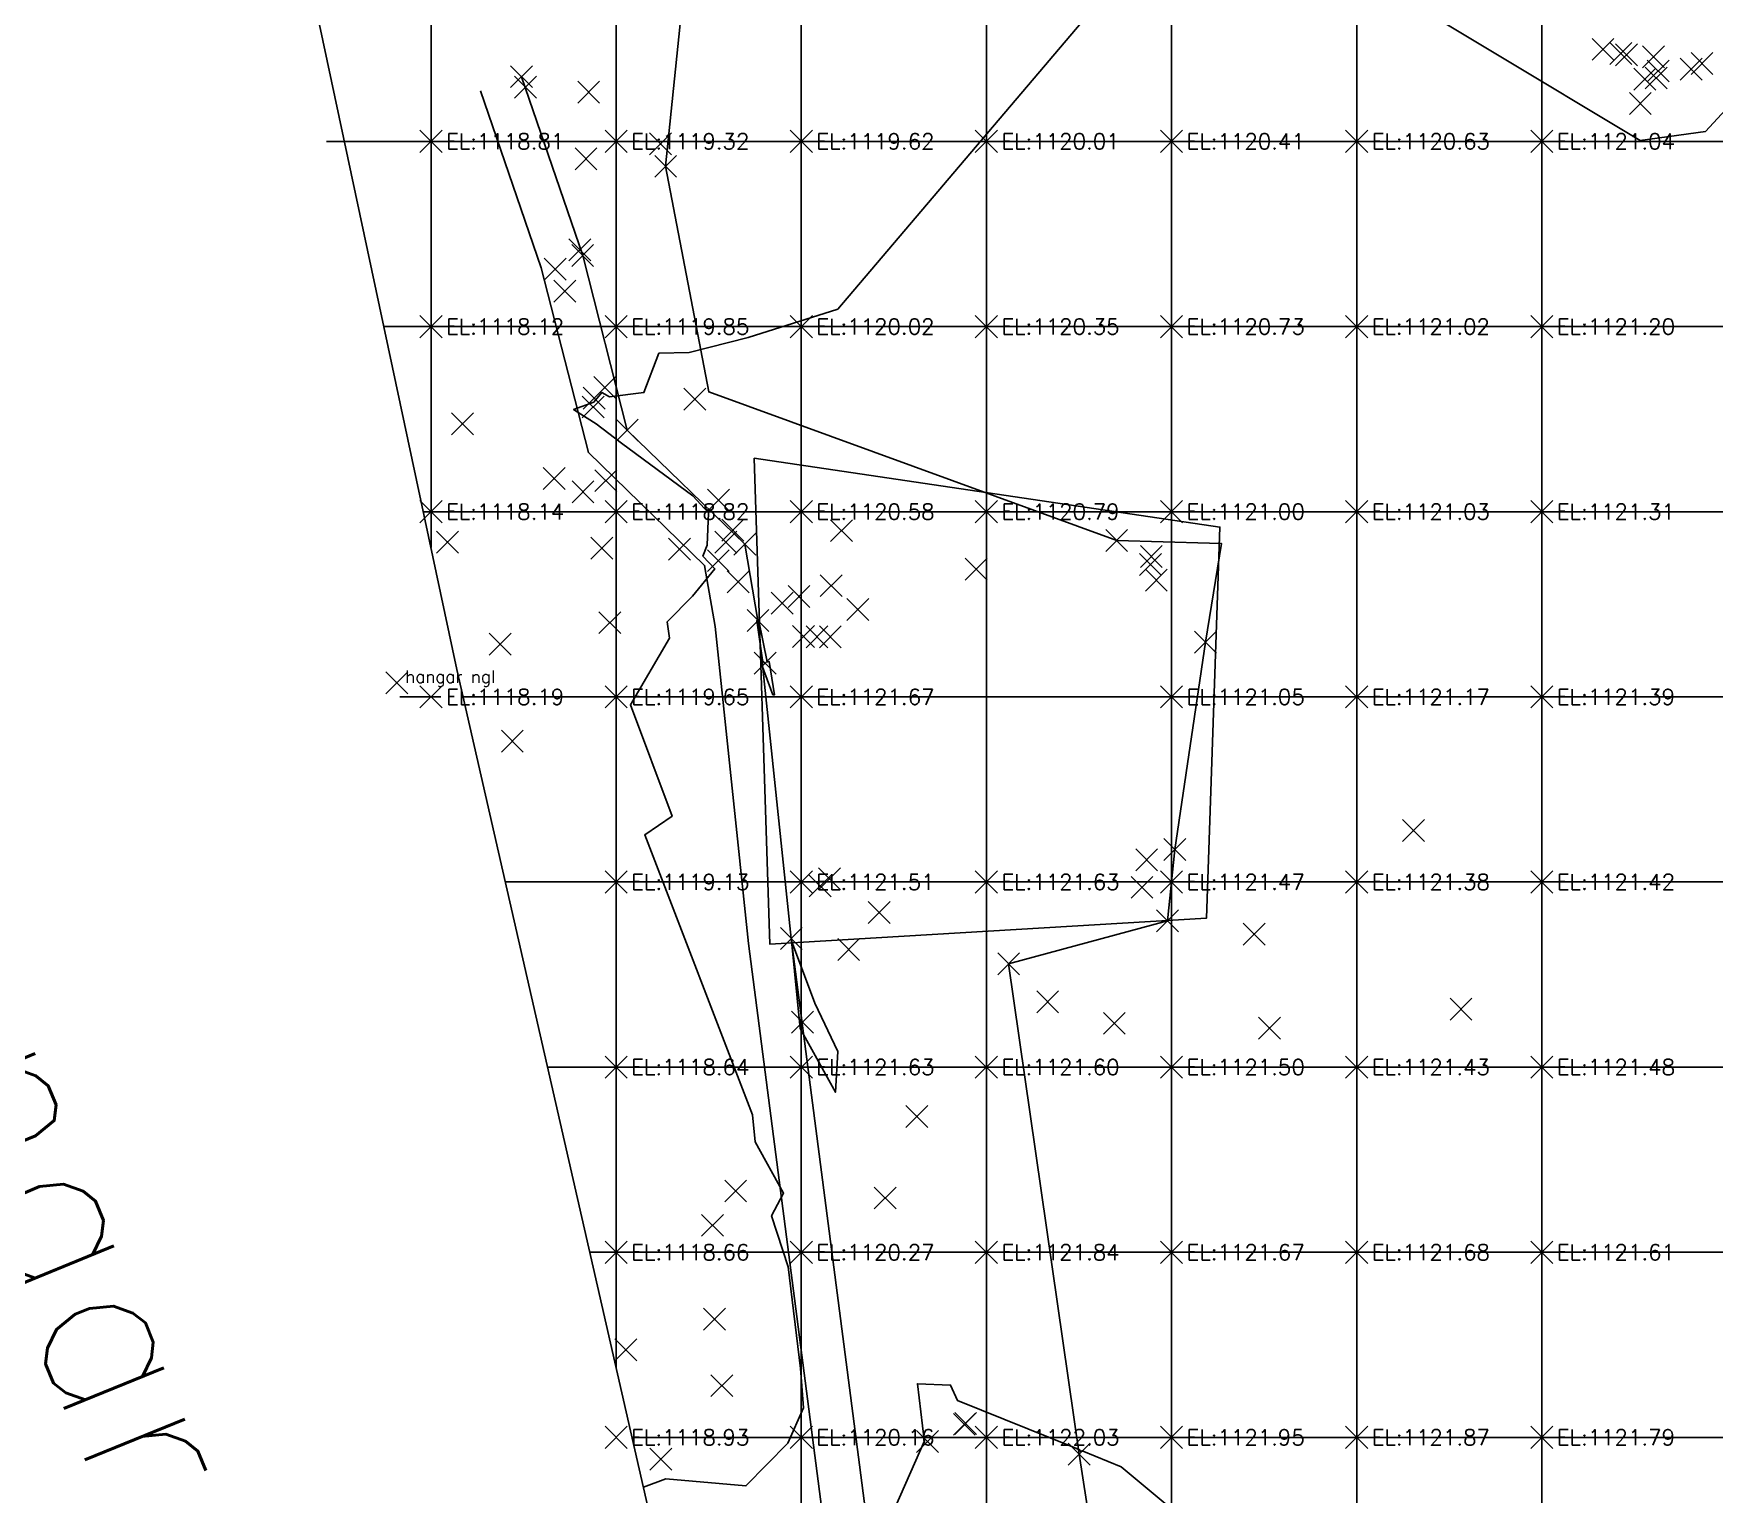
# Model space of a CAD drawing. Header units: metres. Extents: x -212 to 353850, y -37 to 356021.
# Drawn here: x 353760.73 to 353787.96, y 355945.13 to 355968.8 of the extents above; entities that cross this region are included whole.
import ezdxf

# ---------------------------------------------------------------- set-up
doc = ezdxf.new("R2010")
doc.units = ezdxf.units.M
for name, color, linetype in [('C-TOPO-MAJR', 9, 'Continuous'), ('C-TOPO-MINR', 8, 'Continuous'), ('C-TOPO-TEXT', 7, 'Continuous'), ('Obs.ts.td2', 7, 'Continuous'), ('Obs.ts.td2_Mark', 7, 'Continuous'), ('Survey.td2', 7, 'Continuous'), ('V-NODE', 1, 'Continuous')]:
    doc.layers.add(name, color=color, linetype=linetype)
doc.styles.get("Standard").update_dxf_attribs({"font": 'simplex.shx'})

# ---------------------------------------------------------------- blocks, each defined once
blk = doc.blocks.new('*U1')
at = {"color": 0, "linetype": 'ByBlock', "lineweight": -2, "transparency": 16777216}
for p, q in [((-0.71, -0.71), (0.71, 0.71)), ((-0.71, 0.71), (0.71, -0.71))]:
    blk.add_line(p, q, dxfattribs=at)
blk = doc.blocks.new('*U158', base_point=(353777.1582, 355953.1048, 1121.3735))
at = {"layer": 'V-NODE', "lineweight": -2, "xscale": 0.25, "yscale": 0.25, "zscale": 0.25}
blk.add_blockref('*U1', (353777.1582, 355953.1048, 1121.3735), dxfattribs=at)
blk = doc.blocks.new('*U159', base_point=(353779.1007, 355954.4181, 1121.3428))
at = {"layer": 'V-NODE', "lineweight": -2, "xscale": 0.25, "yscale": 0.25, "zscale": 0.25}
blk.add_blockref('*U1', (353779.1007, 355954.4181, 1121.3428), dxfattribs=at)
blk = doc.blocks.new('*U160', base_point=(353779.7153, 355958.9354, 1120.8735))
at = {"layer": 'V-NODE', "lineweight": -2, "xscale": 0.25, "yscale": 0.25, "zscale": 0.25}
blk.add_blockref('*U1', (353779.7153, 355958.9354, 1120.8735), dxfattribs=at)
blk = doc.blocks.new('*U163', base_point=(353787.7622, 355968.3129, 1120.9529))
at = {"layer": 'V-NODE', "lineweight": -2, "xscale": 0.25, "yscale": 0.25, "zscale": 0.25}
blk.add_blockref('*U1', (353787.7622, 355968.3129, 1120.9529), dxfattribs=at)
blk = doc.blocks.new('*U164', base_point=(353786.8359, 355968.0559, 1120.9242))
at = {"layer": 'V-NODE', "lineweight": -2, "xscale": 0.25, "yscale": 0.25, "zscale": 0.25}
blk.add_blockref('*U1', (353786.8359, 355968.0559, 1120.9242), dxfattribs=at)
blk = doc.blocks.new('*U165', base_point=(353786.4466, 355968.4742, 1120.8117))
at = {"layer": 'V-NODE', "lineweight": -2, "xscale": 0.25, "yscale": 0.25, "zscale": 0.25}
blk.add_blockref('*U1', (353786.4466, 355968.4742, 1120.8117), dxfattribs=at)
blk = doc.blocks.new('*U305', base_point=(353786.7617, 355967.6632, 1121.1907))
at = {"layer": 'V-NODE', "lineweight": -2, "xscale": 0.25, "yscale": 0.25, "zscale": 0.25}
blk.add_blockref('*U1', (353786.7617, 355967.6632, 1121.1907), dxfattribs=at)
blk = doc.blocks.new('*U306', base_point=(353786.9775, 355968.4176, 1121.1381))
at = {"layer": 'V-NODE', "lineweight": -2, "xscale": 0.25, "yscale": 0.25, "zscale": 0.25}
blk.add_blockref('*U1', (353786.9775, 355968.4176, 1121.1381), dxfattribs=at)
blk = doc.blocks.new('*U309', base_point=(353778.9192, 355959.9408, 1121.1644))
at = {"layer": 'V-NODE', "lineweight": -2, "xscale": 0.25, "yscale": 0.25, "zscale": 0.25}
blk.add_blockref('*U1', (353778.9192, 355959.9408, 1121.1644), dxfattribs=at)
blk = doc.blocks.new('*U310', base_point=(353778.7627, 355955.4067, 1121.5152))
at = {"layer": 'V-NODE', "lineweight": -2, "xscale": 0.25, "yscale": 0.25, "zscale": 0.25}
blk.add_blockref('*U1', (353778.7627, 355955.4067, 1121.5152), dxfattribs=at)
blk = doc.blocks.new('*U311', base_point=(353774.4292, 355954.5527, 1121.7423))
at = {"layer": 'V-NODE', "lineweight": -2, "xscale": 0.25, "yscale": 0.25, "zscale": 0.25}
blk.add_blockref('*U1', (353774.4292, 355954.5527, 1121.7423), dxfattribs=at)
blk = doc.blocks.new('*U312', base_point=(353773.636, 355959.0229, 1121.1906))
at = {"layer": 'V-NODE', "lineweight": -2, "xscale": 0.25, "yscale": 0.25, "zscale": 0.25}
blk.add_blockref('*U1', (353773.636, 355959.0229, 1121.1906), dxfattribs=at)
blk = doc.blocks.new('*U327', base_point=(353773.186, 355952.7773, 1122.1127))
at = {"layer": 'V-NODE', "lineweight": -2, "xscale": 0.25, "yscale": 0.25, "zscale": 0.25}
blk.add_blockref('*U1', (353773.186, 355952.7773, 1122.1127), dxfattribs=at)
blk = doc.blocks.new('*U328', base_point=(353773.0038, 355954.1334, 1121.997))
at = {"layer": 'V-NODE', "lineweight": -2, "xscale": 0.25, "yscale": 0.25, "zscale": 0.25}
blk.add_blockref('*U1', (353773.0038, 355954.1334, 1121.997), dxfattribs=at)
blk = doc.blocks.new('*U329', base_point=(353772.5804, 355958.5942, 1122.054))
at = {"layer": 'V-NODE', "lineweight": -2, "xscale": 0.25, "yscale": 0.25, "zscale": 0.25}
blk.add_blockref('*U1', (353772.5804, 355958.5942, 1122.054), dxfattribs=at)
blk = doc.blocks.new('*U330', base_point=(353772.4635, 355959.2869, 1122.0225))
at = {"layer": 'V-NODE', "lineweight": -2, "xscale": 0.25, "yscale": 0.25, "zscale": 0.25}
blk.add_blockref('*U1', (353772.4635, 355959.2869, 1122.0225), dxfattribs=at)
blk = doc.blocks.new('*U331', base_point=(353773.1294, 355959.6729, 1120.8329))
at = {"layer": 'V-NODE', "lineweight": -2, "xscale": 0.25, "yscale": 0.25, "zscale": 0.25}
blk.add_blockref('*U1', (353773.1294, 355959.6729, 1120.8329), dxfattribs=at)
blk = doc.blocks.new('*U332', base_point=(353772.8573, 355959.5658, 1120.7893))
at = {"layer": 'V-NODE', "lineweight": -2, "xscale": 0.25, "yscale": 0.25, "zscale": 0.25}
blk.add_blockref('*U1', (353772.8573, 355959.5658, 1120.7893), dxfattribs=at)
blk = doc.blocks.new('*U333', base_point=(353772.1428, 355959.9141, 1120.7061))
at = {"layer": 'V-NODE', "lineweight": -2, "xscale": 0.25, "yscale": 0.25, "zscale": 0.25}
blk.add_blockref('*U1', (353772.1428, 355959.9141, 1120.7061), dxfattribs=at)
blk = doc.blocks.new('*U334', base_point=(353771.8212, 355960.2552, 1120.6991))
at = {"layer": 'V-NODE', "lineweight": -2, "xscale": 0.25, "yscale": 0.25, "zscale": 0.25}
blk.add_blockref('*U1', (353771.8212, 355960.2552, 1120.6991), dxfattribs=at)
blk = doc.blocks.new('*U335', base_point=(353772.2502, 355960.5213, 1120.7752))
at = {"layer": 'V-NODE', "lineweight": -2, "xscale": 0.25, "yscale": 0.25, "zscale": 0.25}
blk.add_blockref('*U1', (353772.2502, 355960.5213, 1120.7752), dxfattribs=at)
blk = doc.blocks.new('*U336', base_point=(353771.9449, 355960.555, 1120.7269))
at = {"layer": 'V-NODE', "lineweight": -2, "xscale": 0.25, "yscale": 0.25, "zscale": 0.25}
blk.add_blockref('*U1', (353771.9449, 355960.555, 1120.7269), dxfattribs=at)
blk = doc.blocks.new('*U337', base_point=(353772.0569, 355960.7493, 1120.4448))
at = {"layer": 'V-NODE', "lineweight": -2, "xscale": 0.25, "yscale": 0.25, "zscale": 0.25}
blk.add_blockref('*U1', (353772.0569, 355960.7493, 1120.4448), dxfattribs=at)
blk = doc.blocks.new('*U338', base_point=(353770.344, 355962.3715, 1120.4333))
at = {"layer": 'V-NODE', "lineweight": -2, "xscale": 0.25, "yscale": 0.25, "zscale": 0.25}
blk.add_blockref('*U1', (353770.344, 355962.3715, 1120.4333), dxfattribs=at)
blk = doc.blocks.new('*U339', base_point=(353769.7941, 355962.7464, 1120.3631))
at = {"layer": 'V-NODE', "lineweight": -2, "xscale": 0.25, "yscale": 0.25, "zscale": 0.25}
blk.add_blockref('*U1', (353769.7941, 355962.7464, 1120.3631), dxfattribs=at)
blk = doc.blocks.new('*U340', base_point=(353769.9806, 355963.0613, 1119.8802))
at = {"layer": 'V-NODE', "lineweight": -2, "xscale": 0.25, "yscale": 0.25, "zscale": 0.25}
blk.add_blockref('*U1', (353769.9806, 355963.0613, 1119.8802), dxfattribs=at)
blk = doc.blocks.new('*U341', base_point=(353769.8109, 355962.8883, 1119.6809))
at = {"layer": 'V-NODE', "lineweight": -2, "xscale": 0.25, "yscale": 0.25, "zscale": 0.25}
blk.add_blockref('*U1', (353769.8109, 355962.8883, 1119.6809), dxfattribs=at)
blk = doc.blocks.new('*U342', base_point=(353769.3328, 355964.6217, 1119.6755))
at = {"layer": 'V-NODE', "lineweight": -2, "xscale": 0.25, "yscale": 0.25, "zscale": 0.25}
blk.add_blockref('*U1', (353769.3328, 355964.6217, 1119.6755), dxfattribs=at)
blk = doc.blocks.new('*U343', base_point=(353769.1778, 355964.9776, 1119.6604))
at = {"layer": 'V-NODE', "lineweight": -2, "xscale": 0.25, "yscale": 0.25, "zscale": 0.25}
blk.add_blockref('*U1', (353769.1778, 355964.9776, 1119.6604), dxfattribs=at)
blk = doc.blocks.new('*U344', base_point=(353769.6235, 355965.1987, 1119.669))
at = {"layer": 'V-NODE', "lineweight": -2, "xscale": 0.25, "yscale": 0.25, "zscale": 0.25}
blk.add_blockref('*U1', (353769.6235, 355965.1987, 1119.669), dxfattribs=at)
blk = doc.blocks.new('*U345', base_point=(353769.5787, 355965.2914, 1119.452))
at = {"layer": 'V-NODE', "lineweight": -2, "xscale": 0.25, "yscale": 0.25, "zscale": 0.25}
blk.add_blockref('*U1', (353769.5787, 355965.2914, 1119.452), dxfattribs=at)
blk = doc.blocks.new('*U346', base_point=(353768.6947, 355967.9295, 1119.2721))
at = {"layer": 'V-NODE', "lineweight": -2, "xscale": 0.25, "yscale": 0.25, "zscale": 0.25}
blk.add_blockref('*U1', (353768.6947, 355967.9295, 1119.2721), dxfattribs=at)
blk = doc.blocks.new('*U347', base_point=(353768.6298, 355968.0982, 1119.2867))
at = {"layer": 'V-NODE', "lineweight": -2, "xscale": 0.25, "yscale": 0.25, "zscale": 0.25}
blk.add_blockref('*U1', (353768.6298, 355968.0982, 1119.2867), dxfattribs=at)
blk = doc.blocks.new('*U557', base_point=(353777.6688, 355945.779, 1122.0046))
at = {"layer": 'V-NODE', "lineweight": -2, "xscale": 0.25, "yscale": 0.25, "zscale": 0.25}
blk.add_blockref('*U1', (353777.6688, 355945.779, 1122.0046), dxfattribs=at)
blk = doc.blocks.new('*U558', base_point=(353776.5256, 355953.7227, 1121.5836))
at = {"layer": 'V-NODE', "lineweight": -2, "xscale": 0.25, "yscale": 0.25, "zscale": 0.25}
blk.add_blockref('*U1', (353776.5256, 355953.7227, 1121.5836), dxfattribs=at)
blk = doc.blocks.new('*U559', base_point=(353773.9334, 355953.953, 1121.6844))
at = {"layer": 'V-NODE', "lineweight": -2, "xscale": 0.25, "yscale": 0.25, "zscale": 0.25}
blk.add_blockref('*U1', (353773.9334, 355953.953, 1121.6844), dxfattribs=at)
blk = doc.blocks.new('*U560', base_point=(353778.6866, 355954.9624, 1121.7243))
at = {"layer": 'V-NODE', "lineweight": -2, "xscale": 0.25, "yscale": 0.25, "zscale": 0.25}
blk.add_blockref('*U1', (353778.6866, 355954.9624, 1121.7243), dxfattribs=at)
blk = doc.blocks.new('*U561', base_point=(353779.2207, 355955.575, 1121.5763))
at = {"layer": 'V-NODE', "lineweight": -2, "xscale": 0.25, "yscale": 0.25, "zscale": 0.25}
blk.add_blockref('*U1', (353779.2207, 355955.575, 1121.5763), dxfattribs=at)
blk = doc.blocks.new('*U562', base_point=(353778.8231, 355960.1922, 1121.041))
at = {"layer": 'V-NODE', "lineweight": -2, "xscale": 0.25, "yscale": 0.25, "zscale": 0.25}
blk.add_blockref('*U1', (353778.8231, 355960.1922, 1121.041), dxfattribs=at)
blk = doc.blocks.new('*U563', base_point=(353778.8392, 355960.3221, 1121.0484))
at = {"layer": 'V-NODE', "lineweight": -2, "xscale": 0.25, "yscale": 0.25, "zscale": 0.25}
blk.add_blockref('*U1', (353778.8392, 355960.3221, 1121.0484), dxfattribs=at)
blk = doc.blocks.new('*U564', base_point=(353778.2773, 355960.584, 1121.0111))
at = {"layer": 'V-NODE', "lineweight": -2, "xscale": 0.25, "yscale": 0.25, "zscale": 0.25}
blk.add_blockref('*U1', (353778.2773, 355960.584, 1121.0111), dxfattribs=at)
blk = doc.blocks.new('*U565', base_point=(353776.0002, 355960.1188, 1120.8691))
at = {"layer": 'V-NODE', "lineweight": -2, "xscale": 0.25, "yscale": 0.25, "zscale": 0.25}
blk.add_blockref('*U1', (353776.0002, 355960.1188, 1120.8691), dxfattribs=at)
blk = doc.blocks.new('*U566', base_point=(353773.65, 355959.8511, 1120.6455))
at = {"layer": 'V-NODE', "lineweight": -2, "xscale": 0.25, "yscale": 0.25, "zscale": 0.25}
blk.add_blockref('*U1', (353773.65, 355959.8511, 1120.6455), dxfattribs=at)
blk = doc.blocks.new('*U567', base_point=(353771.8257, 355961.2345, 1120.3672))
at = {"layer": 'V-NODE', "lineweight": -2, "xscale": 0.25, "yscale": 0.25, "zscale": 0.25}
blk.add_blockref('*U1', (353771.8257, 355961.2345, 1120.3672), dxfattribs=at)
blk = doc.blocks.new('*U568', base_point=(353771.4424, 355962.872, 1120.1558))
at = {"layer": 'V-NODE', "lineweight": -2, "xscale": 0.25, "yscale": 0.25, "zscale": 0.25}
blk.add_blockref('*U1', (353771.4424, 355962.872, 1120.1558), dxfattribs=at)
blk = doc.blocks.new('*U569', base_point=(353770.9681, 355966.6459, 1119.3764))
at = {"layer": 'V-NODE', "lineweight": -2, "xscale": 0.25, "yscale": 0.25, "zscale": 0.25}
blk.add_blockref('*U1', (353770.9681, 355966.6459, 1119.3764), dxfattribs=at)
blk = doc.blocks.new('*U570', base_point=(353770.8853, 355967.0082, 1119.3795))
at = {"layer": 'V-NODE', "lineweight": -2, "xscale": 0.25, "yscale": 0.25, "zscale": 0.25}
blk.add_blockref('*U1', (353770.8853, 355967.0082, 1119.3795), dxfattribs=at)
blk = doc.blocks.new('*U571', base_point=(353769.677, 355966.766, 1119.315))
at = {"layer": 'V-NODE', "lineweight": -2, "xscale": 0.25, "yscale": 0.25, "zscale": 0.25}
blk.add_blockref('*U1', (353769.677, 355966.766, 1119.315), dxfattribs=at)
blk = doc.blocks.new('*U572', base_point=(353769.7201, 355967.8464, 1119.2227))
at = {"layer": 'V-NODE', "lineweight": -2, "xscale": 0.25, "yscale": 0.25, "zscale": 0.25}
blk.add_blockref('*U1', (353769.7201, 355967.8464, 1119.2227), dxfattribs=at)
blk = doc.blocks.new('*U573', base_point=(353773.8166, 355960.7408, 1120.7032))
at = {"layer": 'V-NODE', "lineweight": -2, "xscale": 0.25, "yscale": 0.25, "zscale": 0.25}
blk.add_blockref('*U1', (353773.8166, 355960.7408, 1120.7032), dxfattribs=at)
blk = doc.blocks.new('*U574', base_point=(353774.0807, 355959.4645, 1120.909))
at = {"layer": 'V-NODE', "lineweight": -2, "xscale": 0.25, "yscale": 0.25, "zscale": 0.25}
blk.add_blockref('*U1', (353774.0807, 355959.4645, 1120.909), dxfattribs=at)
blk = doc.blocks.new('*U575', base_point=(353773.2015, 355959.0283, 1120.9412))
at = {"layer": 'V-NODE', "lineweight": -2, "xscale": 0.25, "yscale": 0.25, "zscale": 0.25}
blk.add_blockref('*U1', (353773.2015, 355959.0283, 1120.9412), dxfattribs=at)
blk = doc.blocks.new('*U576', base_point=(353773.4212, 355959.0224, 1121.0533))
at = {"layer": 'V-NODE', "lineweight": -2, "xscale": 0.25, "yscale": 0.25, "zscale": 0.25}
blk.add_blockref('*U1', (353773.4212, 355959.0224, 1121.0533), dxfattribs=at)
blk = doc.blocks.new('*U577', base_point=(353773.4728, 355954.9844, 1121.6734))
at = {"layer": 'V-NODE', "lineweight": -2, "xscale": 0.25, "yscale": 0.25, "zscale": 0.25}
blk.add_blockref('*U1', (353773.4728, 355954.9844, 1121.6734), dxfattribs=at)
blk = doc.blocks.new('*U578', base_point=(353773.6226, 355955.1015, 1121.6847))
at = {"layer": 'V-NODE', "lineweight": -2, "xscale": 0.25, "yscale": 0.25, "zscale": 0.25}
blk.add_blockref('*U1', (353773.6226, 355955.1015, 1121.6847), dxfattribs=at)
blk = doc.blocks.new('*U617', base_point=(353783.8565, 355952.9885, 1121.3827))
at = {"layer": 'V-NODE', "lineweight": -2, "xscale": 0.25, "yscale": 0.25, "zscale": 0.25}
blk.add_blockref('*U1', (353783.8565, 355952.9885, 1121.3827), dxfattribs=at)
blk = doc.blocks.new('*U618', base_point=(353780.7528, 355952.6808, 1121.3028))
at = {"layer": 'V-NODE', "lineweight": -2, "xscale": 0.25, "yscale": 0.25, "zscale": 0.25}
blk.add_blockref('*U1', (353780.7528, 355952.6808, 1121.3028), dxfattribs=at)
blk = doc.blocks.new('*U619', base_point=(353778.2377, 355952.7594, 1121.5491))
at = {"layer": 'V-NODE', "lineweight": -2, "xscale": 0.25, "yscale": 0.25, "zscale": 0.25}
blk.add_blockref('*U1', (353778.2377, 355952.7594, 1121.5491), dxfattribs=at)
blk = doc.blocks.new('*U620', base_point=(353780.5042, 355954.2037, 1121.4039))
at = {"layer": 'V-NODE', "lineweight": -2, "xscale": 0.25, "yscale": 0.25, "zscale": 0.25}
blk.add_blockref('*U1', (353780.5042, 355954.2037, 1121.4039), dxfattribs=at)
blk = doc.blocks.new('*U621', base_point=(353783.0847, 355955.882, 1121.3723))
at = {"layer": 'V-NODE', "lineweight": -2, "xscale": 0.25, "yscale": 0.25, "zscale": 0.25}
blk.add_blockref('*U1', (353783.0847, 355955.882, 1121.3723), dxfattribs=at)
blk = doc.blocks.new('*U628', base_point=(353787.5849, 355968.2188, 1120.9424))
at = {"layer": 'V-NODE', "lineweight": -2, "xscale": 0.25, "yscale": 0.25, "zscale": 0.25}
blk.add_blockref('*U1', (353787.5849, 355968.2188, 1120.9424), dxfattribs=at)
blk = doc.blocks.new('*U629', base_point=(353787.0194, 355968.0768, 1120.8978))
at = {"layer": 'V-NODE', "lineweight": -2, "xscale": 0.25, "yscale": 0.25, "zscale": 0.25}
blk.add_blockref('*U1', (353787.0194, 355968.0768, 1120.8978), dxfattribs=at)
blk = doc.blocks.new('*U630', base_point=(353786.1575, 355968.5415, 1120.8046))
at = {"layer": 'V-NODE', "lineweight": -2, "xscale": 0.25, "yscale": 0.25, "zscale": 0.25}
blk.add_blockref('*U1', (353786.1575, 355968.5415, 1120.8046), dxfattribs=at)
blk = doc.blocks.new('*U654', base_point=(353786.5388, 355968.4512, 1121.0786))
at = {"layer": 'V-NODE', "lineweight": -2, "xscale": 0.25, "yscale": 0.25, "zscale": 0.25}
blk.add_blockref('*U1', (353786.5388, 355968.4512, 1121.0786), dxfattribs=at)
blk = doc.blocks.new('*U655', base_point=(353787.0532, 355968.1905, 1121.1134))
at = {"layer": 'V-NODE', "lineweight": -2, "xscale": 0.25, "yscale": 0.25, "zscale": 0.25}
blk.add_blockref('*U1', (353787.0532, 355968.1905, 1121.1134), dxfattribs=at)
blk = doc.blocks.new('*U674', base_point=(353769.1606, 355961.5857, 1118.0358))
at = {"layer": 'V-NODE', "lineweight": -2, "xscale": 0.25, "yscale": 0.25, "zscale": 0.25}
blk.add_blockref('*U1', (353769.1606, 355961.5857, 1118.0358), dxfattribs=at)
blk = doc.blocks.new('*U675', base_point=(353767.4305, 355960.5555, 1118.1666))
at = {"layer": 'V-NODE', "lineweight": -2, "xscale": 0.25, "yscale": 0.25, "zscale": 0.25}
blk.add_blockref('*U1', (353767.4305, 355960.5555, 1118.1666), dxfattribs=at)
blk = doc.blocks.new('*U676', base_point=(353771.7607, 355947.9636, 1118.611))
at = {"layer": 'V-NODE', "lineweight": -2, "xscale": 0.25, "yscale": 0.25, "zscale": 0.25}
blk.add_blockref('*U1', (353771.7607, 355947.9636, 1118.611), dxfattribs=at)
blk = doc.blocks.new('*U677', base_point=(353770.3224, 355947.4662, 1118.7011))
at = {"layer": 'V-NODE', "lineweight": -2, "xscale": 0.25, "yscale": 0.25, "zscale": 0.25}
blk.add_blockref('*U1', (353770.3224, 355947.4662, 1118.7011), dxfattribs=at)
blk = doc.blocks.new('*U687', base_point=(353767.6738, 355962.4737, 1117.954))
at = {"layer": 'V-NODE', "lineweight": -2, "xscale": 0.25, "yscale": 0.25, "zscale": 0.25}
blk.add_blockref('*U1', (353767.6738, 355962.4737, 1117.954), dxfattribs=at)
blk = doc.blocks.new('*U688', base_point=(353768.2854, 355958.9015, 1118.1986))
at = {"layer": 'V-NODE', "lineweight": -2, "xscale": 0.25, "yscale": 0.25, "zscale": 0.25}
blk.add_blockref('*U1', (353768.2854, 355958.9015, 1118.1986), dxfattribs=at)
blk = doc.blocks.new('*U689', base_point=(353768.4832, 355957.3291, 1118.1976))
at = {"layer": 'V-NODE', "lineweight": -2, "xscale": 0.25, "yscale": 0.25, "zscale": 0.25}
blk.add_blockref('*U1', (353768.4832, 355957.3291, 1118.1976), dxfattribs=at)
blk = doc.blocks.new('*U690', base_point=(353771.8803, 355946.8866, 1118.6541))
at = {"layer": 'V-NODE', "lineweight": -2, "xscale": 0.25, "yscale": 0.25, "zscale": 0.25}
blk.add_blockref('*U1', (353771.8803, 355946.8866, 1118.6541), dxfattribs=at)
blk = doc.blocks.new('*U691', base_point=(353770.8884, 355945.6983, 1118.7735))
at = {"layer": 'V-NODE', "lineweight": -2, "xscale": 0.25, "yscale": 0.25, "zscale": 0.25}
blk.add_blockref('*U1', (353770.8884, 355945.6983, 1118.7735), dxfattribs=at)
blk = doc.blocks.new('*U698', base_point=(353771.7267, 355949.4861, 1119.0466))
at = {"layer": 'V-NODE', "lineweight": -2, "xscale": 0.25, "yscale": 0.25, "zscale": 0.25}
blk.add_blockref('*U1', (353771.7267, 355949.4861, 1119.0466), dxfattribs=at)
blk = doc.blocks.new('*U699', base_point=(353772.1031, 355950.041, 1119.1344))
at = {"layer": 'V-NODE', "lineweight": -2, "xscale": 0.25, "yscale": 0.25, "zscale": 0.25}
blk.add_blockref('*U1', (353772.1031, 355950.041, 1119.1344), dxfattribs=at)
blk = doc.blocks.new('*U700', base_point=(353770.0639, 355959.2514, 1118.7228))
at = {"layer": 'V-NODE', "lineweight": -2, "xscale": 0.25, "yscale": 0.25, "zscale": 0.25}
blk.add_blockref('*U1', (353770.0639, 355959.2514, 1118.7228), dxfattribs=at)
blk = doc.blocks.new('*U701', base_point=(353769.9346, 355960.458, 1118.8429))
at = {"layer": 'V-NODE', "lineweight": -2, "xscale": 0.25, "yscale": 0.25, "zscale": 0.25}
blk.add_blockref('*U1', (353769.9346, 355960.458, 1118.8429), dxfattribs=at)
blk = doc.blocks.new('*U702', base_point=(353769.6283, 355961.3693, 1118.6696))
at = {"layer": 'V-NODE', "lineweight": -2, "xscale": 0.25, "yscale": 0.25, "zscale": 0.25}
blk.add_blockref('*U1', (353769.6283, 355961.3693, 1118.6696), dxfattribs=at)
blk = doc.blocks.new('*U703', base_point=(353770.0003, 355961.5522, 1118.7716))
at = {"layer": 'V-NODE', "lineweight": -2, "xscale": 0.25, "yscale": 0.25, "zscale": 0.25}
blk.add_blockref('*U1', (353770.0003, 355961.5522, 1118.7716), dxfattribs=at)
blk = doc.blocks.new('*U704', base_point=(353771.1922, 355960.4397, 1118.9279))
at = {"layer": 'V-NODE', "lineweight": -2, "xscale": 0.25, "yscale": 0.25, "zscale": 0.25}
blk.add_blockref('*U1', (353771.1922, 355960.4397, 1118.9279), dxfattribs=at)
blk = doc.blocks.new('*U842', base_point=(353775.0392, 355951.2495, 1121.7489))
at = {"layer": 'V-NODE', "lineweight": -2, "xscale": 0.25, "yscale": 0.25, "zscale": 0.25}
blk.add_blockref('*U1', (353775.0392, 355951.2495, 1121.7489), dxfattribs=at)
blk = doc.blocks.new('*U843', base_point=(353774.5238, 355949.9285, 1121.8299))
at = {"layer": 'V-NODE', "lineweight": -2, "xscale": 0.25, "yscale": 0.25, "zscale": 0.25}
blk.add_blockref('*U1', (353774.5238, 355949.9285, 1121.8299), dxfattribs=at)
blk = doc.blocks.new('*U844', base_point=(353775.8289, 355946.273, 1122.0193))
at = {"layer": 'V-NODE', "lineweight": -2, "xscale": 0.25, "yscale": 0.25, "zscale": 0.25}
blk.add_blockref('*U1', (353775.8289, 355946.273, 1122.0193), dxfattribs=at)
blk = doc.blocks.new('*U845', base_point=(353775.8082, 355946.2598, 1122.0357))
at = {"layer": 'V-NODE', "lineweight": -2, "xscale": 0.25, "yscale": 0.25, "zscale": 0.25}
blk.add_blockref('*U1', (353775.8082, 355946.2598, 1122.0357), dxfattribs=at)
blk = doc.blocks.new('*U846', base_point=(353775.2124, 355945.9816, 1122.053))
at = {"layer": 'V-NODE', "lineweight": -2, "xscale": 0.25, "yscale": 0.25, "zscale": 0.25}
blk.add_blockref('*U1', (353775.2124, 355945.9816, 1122.053), dxfattribs=at)
blk = doc.blocks.new('*U991', base_point=(353766.6098, 355958.2772, 1118.1936))
at = {"layer": 'V-NODE', "lineweight": -2, "xscale": 0.25, "yscale": 0.25, "zscale": 0.25}
blk.add_blockref('*U1', (353766.6098, 355958.2772, 1118.1936), dxfattribs=at)

msp = doc.modelspace()

# ---------------------------------------------------------------- linework, layer by layer
at = {"color": 7, "true_color": 0xffffff}
for p, q in [((353767.166, 355960.467, 1120.424), (353767.166, 355983.205, 1121.842)), ((353770.166, 355947.18, 1119.595), (353770.166, 355983.13, 1121.837)), ((353773.166, 355934.022, 1118.775), (353773.166, 355982.975, 1121.828)), ((353776.166, 355916.049, 1117.654), (353776.166, 355982.419, 1121.793)), ((353779.166, 355916.049, 1117.654), (353779.166, 355982.064, 1121.771)), ((353782.166, 355916.049, 1117.654), (353782.166, 355981.603, 1121.742)), ((353785.166, 355915.982, 1117.65), (353785.166, 355981.243, 1121.72)), ((353765.474, 355967.049, 1115.62), (353814.513, 355967.049, 1130.328)), ((353766.402, 355964.049, 1115.898), (353814.513, 355964.049, 1130.328)), ((353767.042, 355961.049, 1116.09), (353812.324, 355961.049, 1129.671)), ((353766.662, 355958.049, 1115.976), (353767.324, 355958.049, 1116.175)), ((353767.687, 355958.049, 1116.284), (353814.405, 355958.049, 1130.295)), ((353768.371, 355955.049, 1116.489), (353814.526, 355955.049, 1130.331)), ((353769.055, 355952.049, 1116.694), (353814.513, 355952.049, 1130.328)), ((353769.74, 355949.049, 1116.899), (353838.513, 355949.049, 1137.526)), ((353770.424, 355946.049, 1117.104), (353814.513, 355946.049, 1130.328))]:
    msp.add_line(p, q, dxfattribs=at)
at = {"color": 9, "true_color": 0xc7c8ca, "elevation": 1121.557}
msp.add_lwpolyline([(353795.844, 355970.111), (353792.938, 355972.366), (353789.709, 355969.257), (353787.82, 355967.211), (353786.762, 355967.063), (353781.867, 355970.009), (353780.404, 355971.093), (353777.199, 355973.261), (353776.623, 355975.496), (353772.703, 355978.027), (353768.672, 355981.126), (353766.372, 355982.895), (353767.316, 355985.561), (353767.678, 355986.194), (353768.99, 355986.787), (353771.884, 355987.32), (353784.028, 355987.009), (353799.042, 355985.148)], dxfattribs=at)
at = {"color": 3, "elevation": 1122.578}
for points in [[(353759.857, 355983.218), (353759.857, 355983.218), (353765.647, 355975.709), (353771.418, 355971.058), (353770.968, 355966.646), (353771.667, 355962.989), (353778.277, 355960.584), (353779.78, 355960.54), (353779.973, 355960.534), (353779.973, 355960.534), (353779.715, 355958.935), (353779.715, 355958.935), (353779.221, 355955.575), (353779.101, 355954.418)], [(353780.685, 355925.688), (353779.323, 355935.107), (353777.669, 355945.779), (353776.526, 355953.723), (353779.101, 355954.418)]]:
    msp.add_lwpolyline(points, dxfattribs=at)
at = {"color": 5, "elevation": 1116.095}
msp.add_lwpolyline([(353764.106, 355974.828), (353741.865, 355970.067), (353744.172, 355959.216), (353746.735, 355947.652), (353753.149, 355921.034), (353775.096, 355925.557), (353767.586, 355958.493)], close=True, dxfattribs=at)
at = {"color": 2, "elevation": 1122.078}
for points in [[(353777.487, 355919.275), (353777.113, 355923.027), (353774.095, 355940.296), (353772.309, 355954.052), (353771.77, 355959.191), (353771.599, 355960.178), (353769.715, 355962.007), (353768.952, 355964.998), (353767.968, 355967.871)], [(353778.184, 355919.344), (353777.807, 355923.122), (353774.787, 355940.402), (353773.004, 355954.133), (353772.464, 355959.287), (353772.25, 355960.521), (353770.344, 355962.372), (353769.624, 355965.199), (353768.63, 355968.098)]]:
    msp.add_lwpolyline(points, dxfattribs=at)
at = {"color": 5}
msp.add_lwpolyline([(353772.404, 355961.919), (353779.949, 355960.799), (353779.731, 355954.462), (353772.656, 355954.042)], close=True, dxfattribs=at)
at = {"layer": 'C-TOPO-MAJR', "color": 9, "linetype": 'Continuous', "lineweight": -3, "elevation": 1120, "flags": 128}
msp.add_lwpolyline([(353770.607, 355945.244), (353770.972, 355945.375), (353772.269, 355945.263), (353772.949, 355945.955), (353773.2, 355946.528), (353773.154, 355947.164), (353772.953, 355948.811), (353772.685, 355949.638), (353772.88, 355950.005), (353772.418, 355950.836), (353772.375, 355951.278), (353770.628, 355955.813), (353771.071, 355956.113), (353770.398, 355957.92), (353771.029, 355958.999), (353770.993, 355959.265), (353771.403, 355959.678), (353771.765, 355960.123), (353771.573, 355960.328), (353771.641, 355960.508), (353771.664, 355961.032), (353771.406, 355961.308), (353770.254, 355962.158), (353769.841, 355962.474), (353769.695, 355962.565), (353769.475, 355962.705), (353769.803, 355962.822), (353769.934, 355962.983), (353770.059, 355962.912), (353770.616, 355962.979), (353770.86, 355963.617), (353771.348, 355963.626), (353772.307, 355963.87), (353773.756, 355964.333), (353778.897, 355970.382)], dxfattribs=at)
at = {"layer": 'C-TOPO-MINR', "color": 8, "linetype": 'Continuous', "lineweight": -3, "elevation": 1122, "flags": 128}
for points in [[(353772.471, 355959.292), (353772.458, 355959.298), (353772.447, 355959.287), (353772.54, 355958.605), (353772.523, 355958.576), (353772.707, 355958.082), (353772.733, 355958.083), (353772.646, 355958.621), (353772.626, 355958.617), (353772.611, 355958.615), (353772.479, 355959.282), (353772.471, 355959.292)], [(353773.76, 355952.304), (353773.383, 355953.087), (353773.009, 355954.098), (353773.145, 355952.674), (353773.719, 355951.642), (353773.76, 355952.304)]]:
    msp.add_lwpolyline(points, close=True, dxfattribs=at)
msp.add_lwpolyline([(353774.538, 355944.571), (353775.16, 355945.996), (353775.159, 355946.012), (353775.049, 355946.919), (353775.585, 355946.896), (353775.696, 355946.645), (353777.586, 355945.888), (353777.675, 355945.849), (353777.689, 355945.824), (353777.715, 355945.832), (353778.351, 355945.57), (353782.736, 355941.918)], dxfattribs=at)
at = {"layer": 'C-TOPO-TEXT', "color": 6, "linetype": 'Continuous', "lineweight": -3}
for p, q in [((353766.986, 355966.869, 1118.805), (353767.345, 355967.229, 1118.805)), ((353766.986, 355967.229, 1118.805), (353767.345, 355966.869, 1118.805)), ((353769.986, 355966.869, 1119.325), (353770.345, 355967.229, 1119.325)), ((353769.986, 355967.229, 1119.325), (353770.345, 355966.869, 1119.325)), ((353772.986, 355966.869, 1119.62), (353773.345, 355967.229, 1119.62)), ((353772.986, 355967.229, 1119.62), (353773.345, 355966.869, 1119.62)), ((353775.986, 355966.869, 1120.013), (353776.345, 355967.229, 1120.013)), ((353775.986, 355967.229, 1120.013), (353776.345, 355966.869, 1120.013)), ((353778.986, 355966.869, 1120.407), (353779.345, 355967.229, 1120.407)), ((353778.986, 355967.229, 1120.407), (353779.345, 355966.869, 1120.407)), ((353781.986, 355966.869, 1120.634), (353782.345, 355967.229, 1120.634)), ((353781.986, 355967.229, 1120.634), (353782.345, 355966.869, 1120.634)), ((353784.986, 355966.869, 1121.038), (353785.345, 355967.229, 1121.038)), ((353784.986, 355967.229, 1121.038), (353785.345, 355966.869, 1121.038)), ((353766.986, 355963.869, 1118.125), (353767.345, 355964.229, 1118.125)), ((353766.986, 355964.229, 1118.125), (353767.345, 355963.869, 1118.125)), ((353769.986, 355963.869, 1119.846), (353770.345, 355964.229, 1119.846)), ((353769.986, 355964.229, 1119.846), (353770.345, 355963.869, 1119.846)), ((353772.986, 355963.869, 1120.019), (353773.345, 355964.229, 1120.019)), ((353772.986, 355964.229, 1120.019), (353773.345, 355963.869, 1120.019)), ((353775.986, 355963.869, 1120.348), (353776.345, 355964.229, 1120.348)), ((353775.986, 355964.229, 1120.348), (353776.345, 355963.869, 1120.348)), ((353778.986, 355963.869, 1120.728), (353779.345, 355964.229, 1120.728)), ((353778.986, 355964.229, 1120.728), (353779.345, 355963.869, 1120.728)), ((353781.986, 355963.869, 1121.016), (353782.345, 355964.229, 1121.016)), ((353781.986, 355964.229, 1121.016), (353782.345, 355963.869, 1121.016)), ((353784.986, 355963.869, 1121.198), (353785.345, 355964.229, 1121.198)), ((353784.986, 355964.229, 1121.198), (353785.345, 355963.869, 1121.198)), ((353766.986, 355960.869, 1118.135), (353767.345, 355961.229, 1118.135)), ((353766.986, 355961.229, 1118.135), (353767.345, 355960.869, 1118.135)), ((353769.986, 355960.869, 1118.817), (353770.345, 355961.229, 1118.817)), ((353769.986, 355961.229, 1118.817), (353770.345, 355960.869, 1118.817)), ((353772.986, 355960.869, 1120.579), (353773.345, 355961.229, 1120.579)), ((353772.986, 355961.229, 1120.579), (353773.345, 355960.869, 1120.579)), ((353775.986, 355960.869, 1120.789), (353776.345, 355961.229, 1120.789)), ((353775.986, 355961.229, 1120.789), (353776.345, 355960.869, 1120.789)), ((353778.986, 355960.869, 1121.001), (353779.345, 355961.229, 1121.001)), ((353778.986, 355961.229, 1121.001), (353779.345, 355960.869, 1121.001)), ((353781.986, 355960.869, 1121.028), (353782.345, 355961.229, 1121.028)), ((353781.986, 355961.229, 1121.028), (353782.345, 355960.869, 1121.028)), ((353784.986, 355960.869, 1121.308), (353785.345, 355961.229, 1121.308)), ((353784.986, 355961.229, 1121.308), (353785.345, 355960.869, 1121.308)), ((353766.986, 355957.869, 1118.195), (353767.345, 355958.229, 1118.195)), ((353766.986, 355958.229, 1118.195), (353767.345, 355957.869, 1118.195)), ((353769.986, 355957.869, 1119.647), (353770.345, 355958.229, 1119.647)), ((353769.986, 355958.229, 1119.647), (353770.345, 355957.869, 1119.647)), ((353772.986, 355957.869, 1121.672), (353773.345, 355958.229, 1121.672)), ((353772.986, 355958.229, 1121.672), (353773.345, 355957.869, 1121.672)), ((353778.986, 355957.869, 1121.051), (353779.345, 355958.229, 1121.051)), ((353778.986, 355958.229, 1121.051), (353779.345, 355957.869, 1121.051)), ((353781.986, 355957.869, 1121.172), (353782.345, 355958.229, 1121.172)), ((353781.986, 355958.229, 1121.172), (353782.345, 355957.869, 1121.172)), ((353784.986, 355957.869, 1121.386), (353785.345, 355958.229, 1121.386)), ((353784.986, 355958.229, 1121.386), (353785.345, 355957.869, 1121.386)), ((353769.986, 355954.869, 1119.126), (353770.345, 355955.229, 1119.126)), ((353769.986, 355955.229, 1119.126), (353770.345, 355954.869, 1119.126)), ((353772.986, 355954.869, 1121.508), (353773.345, 355955.229, 1121.508)), ((353772.986, 355955.229, 1121.508), (353773.345, 355954.869, 1121.508)), ((353775.986, 355954.869, 1121.628), (353776.345, 355955.229, 1121.628)), ((353775.986, 355955.229, 1121.628), (353776.345, 355954.869, 1121.628)), ((353778.986, 355954.869, 1121.47), (353779.345, 355955.229, 1121.47)), ((353778.986, 355955.229, 1121.47), (353779.345, 355954.869, 1121.47)), ((353781.986, 355954.869, 1121.385), (353782.345, 355955.229, 1121.385)), ((353781.986, 355955.229, 1121.385), (353782.345, 355954.869, 1121.385)), ((353784.986, 355954.869, 1121.424), (353785.345, 355955.229, 1121.424)), ((353784.986, 355955.229, 1121.424), (353785.345, 355954.869, 1121.424)), ((353769.986, 355951.869, 1118.643), (353770.345, 355952.229, 1118.643)), ((353769.986, 355952.229, 1118.643), (353770.345, 355951.869, 1118.643)), ((353772.986, 355951.869, 1121.626), (353773.345, 355952.229, 1121.626)), ((353772.986, 355952.229, 1121.626), (353773.345, 355951.869, 1121.626)), ((353775.986, 355951.869, 1121.602), (353776.345, 355952.229, 1121.602)), ((353775.986, 355952.229, 1121.602), (353776.345, 355951.869, 1121.602)), ((353778.986, 355951.869, 1121.497), (353779.345, 355952.229, 1121.497)), ((353778.986, 355952.229, 1121.497), (353779.345, 355951.869, 1121.497)), ((353781.986, 355951.869, 1121.431), (353782.345, 355952.229, 1121.431)), ((353781.986, 355952.229, 1121.431), (353782.345, 355951.869, 1121.431)), ((353784.986, 355951.869, 1121.48), (353785.345, 355952.229, 1121.48)), ((353784.986, 355952.229, 1121.48), (353785.345, 355951.869, 1121.48)), ((353769.986, 355948.869, 1118.655), (353770.345, 355949.229, 1118.655)), ((353769.986, 355949.229, 1118.655), (353770.345, 355948.869, 1118.655)), ((353772.986, 355948.869, 1120.274), (353773.345, 355949.229, 1120.274)), ((353772.986, 355949.229, 1120.274), (353773.345, 355948.869, 1120.274)), ((353775.986, 355948.869, 1121.84), (353776.345, 355949.229, 1121.84)), ((353775.986, 355949.229, 1121.84), (353776.345, 355948.869, 1121.84)), ((353778.986, 355948.869, 1121.673), (353779.345, 355949.229, 1121.673)), ((353778.986, 355949.229, 1121.673), (353779.345, 355948.869, 1121.673)), ((353781.986, 355948.869, 1121.678), (353782.345, 355949.229, 1121.678)), ((353781.986, 355949.229, 1121.678), (353782.345, 355948.869, 1121.678)), ((353784.986, 355948.869, 1121.607), (353785.345, 355949.229, 1121.607)), ((353784.986, 355949.229, 1121.607), (353785.345, 355948.869, 1121.607)), ((353769.986, 355945.869, 1118.931), (353770.345, 355946.229, 1118.931)), ((353769.986, 355946.229, 1118.931), (353770.345, 355945.869, 1118.931)), ((353772.986, 355945.869, 1120.16), (353773.345, 355946.229, 1120.16)), ((353772.986, 355946.229, 1120.16), (353773.345, 355945.869, 1120.16)), ((353775.986, 355945.869, 1122.027), (353776.345, 355946.229, 1122.027)), ((353775.986, 355946.229, 1122.027), (353776.345, 355945.869, 1122.027)), ((353778.986, 355945.869, 1121.948), (353779.345, 355946.229, 1121.948)), ((353778.986, 355946.229, 1121.948), (353779.345, 355945.869, 1121.948)), ((353781.986, 355945.869, 1121.869), (353782.345, 355946.229, 1121.869)), ((353781.986, 355946.229, 1121.869), (353782.345, 355945.869, 1121.869)), ((353784.986, 355945.869, 1121.79), (353785.345, 355946.229, 1121.79)), ((353784.986, 355946.229, 1121.79), (353785.345, 355945.869, 1121.79))]:
    msp.add_line(p, q, dxfattribs=at)
at = {"layer": 'Obs.ts.td2'}
msp.add_point((353766.61, 355958.277, 1118.194), dxfattribs=at)
at = {"layer": 'Survey.td2'}
for p in [(353786.157, 355968.541, 1120.805), (353786.447, 355968.474, 1120.812), (353786.539, 355968.451, 1121.079), (353786.978, 355968.418, 1121.138), (353787.053, 355968.19, 1121.113), (353787.585, 355968.219, 1120.942), (353787.762, 355968.313, 1120.953), (353768.63, 355968.098, 1119.287), (353768.695, 355967.929, 1119.272), (353769.72, 355967.846, 1119.223), (353786.836, 355968.056, 1120.924), (353787.019, 355968.077, 1120.898), (353786.762, 355967.663, 1121.191), (353769.677, 355966.766, 1119.315), (353770.885, 355967.008, 1119.38), (353770.968, 355966.646, 1119.376), (353769.579, 355965.291, 1119.452), (353769.624, 355965.199, 1119.669), (353769.178, 355964.978, 1119.66), (353769.333, 355964.622, 1119.676), (353769.981, 355963.061, 1119.88), (353769.794, 355962.746, 1120.363), (353769.811, 355962.888, 1119.681), (353771.442, 355962.872, 1120.156), (353767.674, 355962.474, 1117.954), (353770.344, 355962.372, 1120.433), (353769.161, 355961.586, 1118.036), (353769.628, 355961.369, 1118.67), (353770, 355961.552, 1118.772), (353771.826, 355961.235, 1120.367), (353772.057, 355960.749, 1120.445), (353767.43, 355960.556, 1118.167), (353771.945, 355960.555, 1120.727), (353772.25, 355960.521, 1120.775), (353773.817, 355960.741, 1120.703), (353778.277, 355960.584, 1121.011), (353769.935, 355960.458, 1118.843), (353771.192, 355960.44, 1118.928), (353771.821, 355960.255, 1120.699), (353778.839, 355960.322, 1121.048), (353776, 355960.119, 1120.869), (353778.823, 355960.192, 1121.041), (353778.919, 355959.941, 1121.164), (353772.143, 355959.914, 1120.706), (353773.129, 355959.673, 1120.833), (353773.65, 355959.851, 1120.646), (353772.857, 355959.566, 1120.789), (353774.081, 355959.465, 1120.909), (353770.064, 355959.251, 1118.723), (353772.464, 355959.287, 1122.023), (353768.285, 355958.901, 1118.199), (353773.202, 355959.028, 1120.941), (353773.421, 355959.022, 1121.053), (353773.636, 355959.023, 1121.191), (353779.715, 355958.935, 1120.873), (353772.58, 355958.594, 1122.054), (353768.483, 355957.329, 1118.198), (353783.085, 355955.882, 1121.372), (353779.221, 355955.575, 1121.576), (353778.763, 355955.407, 1121.515), (353773.623, 355955.101, 1121.685), (353773.473, 355954.984, 1121.673), (353778.687, 355954.962, 1121.724), (353774.429, 355954.553, 1121.742), (353779.101, 355954.418, 1121.343), (353773.004, 355954.133, 1121.997), (353773.933, 355953.953, 1121.684), (353780.504, 355954.204, 1121.404), (353776.526, 355953.723, 1121.584), (353777.158, 355953.105, 1121.373), (353783.856, 355952.989, 1121.383), (353773.186, 355952.777, 1122.113), (353778.238, 355952.759, 1121.549), (353780.753, 355952.681, 1121.303), (353775.039, 355951.249, 1121.749), (353772.103, 355950.041, 1119.134), (353774.524, 355949.929, 1121.83), (353771.727, 355949.486, 1119.047), (353771.761, 355947.964, 1118.611), (353770.322, 355947.466, 1118.701), (353771.88, 355946.887, 1118.654), (353775.808, 355946.26, 1122.036), (353775.829, 355946.273, 1122.019), (353775.212, 355945.982, 1122.053), (353777.669, 355945.779, 1122.005), (353770.888, 355945.698, 1118.774)]:
    msp.add_point(p, dxfattribs=at)

# ---------------------------------------------------------------- block references
at = {"layer": 'V-NODE'}
for name, p in [('*U630', (353786.157, 355968.541, 1120.805)), ('*U165', (353786.447, 355968.474, 1120.812)), ('*U654', (353786.539, 355968.451, 1121.079)), ('*U306', (353786.977, 355968.418, 1121.138)), ('*U628', (353787.585, 355968.219, 1120.942)), ('*U163', (353787.762, 355968.313, 1120.953)), ('*U347', (353768.63, 355968.098, 1119.287)), ('*U346', (353768.695, 355967.93, 1119.272)), ('*U164', (353786.836, 355968.056, 1120.924)), ('*U629', (353787.019, 355968.077, 1120.898)), ('*U655', (353787.053, 355968.19, 1121.113)), ('*U572', (353769.72, 355967.846, 1119.223)), ('*U305', (353786.762, 355967.663, 1121.191)), ('*U570', (353770.885, 355967.008, 1119.38)), ('*U571', (353769.677, 355966.766, 1119.315)), ('*U569', (353770.968, 355966.646, 1119.376)), ('*U345', (353769.579, 355965.291, 1119.452)), ('*U343', (353769.178, 355964.978, 1119.66)), ('*U344', (353769.623, 355965.199, 1119.669)), ('*U342', (353769.333, 355964.622, 1119.676)), ('*U340', (353769.981, 355963.061, 1119.88)), ('*U341', (353769.811, 355962.888, 1119.681)), ('*U568', (353771.442, 355962.872, 1120.156)), ('*U339', (353769.794, 355962.746, 1120.363)), ('*U687', (353767.674, 355962.474, 1117.954)), ('*U338', (353770.344, 355962.372, 1120.433)), ('*U674', (353769.161, 355961.586, 1118.036)), ('*U703', (353770, 355961.552, 1118.772)), ('*U702', (353769.628, 355961.369, 1118.67)), ('*U567', (353771.826, 355961.235, 1120.367)), ('*U337', (353772.057, 355960.749, 1120.445)), ('*U573', (353773.817, 355960.741, 1120.703)), ('*U564', (353778.277, 355960.584, 1121.011)), ('*U675', (353767.431, 355960.556, 1118.167)), ('*U701', (353769.935, 355960.458, 1118.843)), ('*U704', (353771.192, 355960.44, 1118.928)), ('*U336', (353771.945, 355960.555, 1120.727)), ('*U335', (353772.25, 355960.521, 1120.775)), ('*U563', (353778.839, 355960.322, 1121.048)), ('*U334', (353771.821, 355960.255, 1120.699)), ('*U565', (353776, 355960.119, 1120.869)), ('*U562', (353778.823, 355960.192, 1121.041)), ('*U333', (353772.143, 355959.914, 1120.706)), ('*U566', (353773.65, 355959.851, 1120.646)), ('*U309', (353778.919, 355959.941, 1121.164)), ('*U332', (353772.857, 355959.566, 1120.789)), ('*U331', (353773.129, 355959.673, 1120.833)), ('*U700', (353770.064, 355959.251, 1118.723)), ('*U330', (353772.464, 355959.287, 1122.023)), ('*U574', (353774.081, 355959.465, 1120.909)), ('*U575', (353773.202, 355959.028, 1120.941)), ('*U576', (353773.421, 355959.022, 1121.053)), ('*U312', (353773.636, 355959.023, 1121.191)), ('*U688', (353768.285, 355958.901, 1118.199)), ('*U160', (353779.715, 355958.935, 1120.873)), ('*U329', (353772.58, 355958.594, 1122.054)), ('*U991', (353766.61, 355958.277, 1118.194)), ('*U689', (353768.483, 355957.329, 1118.198)), ('*U621', (353783.085, 355955.882, 1121.372)), ('*U310', (353778.763, 355955.407, 1121.515)), ('*U561', (353779.221, 355955.575, 1121.576)), ('*U577', (353773.473, 355954.984, 1121.673)), ('*U578', (353773.623, 355955.101, 1121.685)), ('*U560', (353778.687, 355954.962, 1121.724)), ('*U311', (353774.429, 355954.553, 1121.742)), ('*U159', (353779.101, 355954.418, 1121.343)), ('*U328', (353773.004, 355954.133, 1121.997)), ('*U620', (353780.504, 355954.204, 1121.404)), ('*U559', (353773.933, 355953.953, 1121.684)), ('*U558', (353776.526, 355953.723, 1121.584)), ('*U158', (353777.158, 355953.105, 1121.373)), ('*U617', (353783.856, 355952.988, 1121.383)), ('*U327', (353773.186, 355952.777, 1122.113)), ('*U619', (353778.238, 355952.759, 1121.549)), ('*U618', (353780.753, 355952.681, 1121.303)), ('*U842', (353775.039, 355951.249, 1121.749)), ('*U699', (353772.103, 355950.041, 1119.134)), ('*U843', (353774.524, 355949.928, 1121.83)), ('*U698', (353771.727, 355949.486, 1119.047)), ('*U676', (353771.761, 355947.964, 1118.611)), ('*U677', (353770.322, 355947.466, 1118.701)), ('*U690', (353771.88, 355946.887, 1118.654)), ('*U845', (353775.808, 355946.26, 1122.036)), ('*U844', (353775.829, 355946.273, 1122.019)), ('*U846', (353775.212, 355945.982, 1122.053)), ('*U691', (353770.888, 355945.698, 1118.774)), ('*U557', (353777.669, 355945.779, 1122.005))]:
    msp.add_blockref(name, p, dxfattribs=at)

# ---------------------------------------------------------------- texts
at = {"color": 6}
msp.add_text('hangar', height=2.6199, rotation=292.256, dxfattribs=at).set_placement((353757.348, 355955.971, 31.787))
at = {"layer": 'C-TOPO-TEXT', "color": 7, "linetype": 'Continuous', "lineweight": -3, "char_height": 0.254, "attachment_point": 4}
for s, insert in [('EL:1118.81', (353767.409, 355967.049, 1118.805)), ('EL:1119.32', (353770.409, 355967.049, 1119.325)), ('EL:1119.62', (353773.409, 355967.049, 1119.62)), ('EL:1120.01', (353776.409, 355967.049, 1120.013)), ('EL:1120.41', (353779.409, 355967.049, 1120.407)), ('EL:1120.63', (353782.409, 355967.049, 1120.634)), ('EL:1121.04', (353785.409, 355967.049, 1121.038)), ('EL:1118.12', (353767.409, 355964.049, 1118.125)), ('EL:1119.85', (353770.409, 355964.049, 1119.846)), ('EL:1120.02', (353773.409, 355964.049, 1120.019)), ('EL:1120.35', (353776.409, 355964.049, 1120.348)), ('EL:1120.73', (353779.409, 355964.049, 1120.728)), ('EL:1121.02', (353782.409, 355964.049, 1121.016)), ('EL:1121.20', (353785.409, 355964.049, 1121.198)), ('EL:1118.14', (353767.409, 355961.049, 1118.135)), ('EL:1118.82', (353770.409, 355961.049, 1118.817)), ('EL:1120.58', (353773.409, 355961.049, 1120.579)), ('EL:1120.79', (353776.409, 355961.049, 1120.789)), ('EL:1121.00', (353779.409, 355961.049, 1121.001)), ('EL:1121.03', (353782.409, 355961.049, 1121.028)), ('EL:1121.31', (353785.409, 355961.049, 1121.308)), ('EL:1118.19', (353767.409, 355958.049, 1118.195)), ('EL:1119.65', (353770.409, 355958.049, 1119.647)), ('EL:1121.67', (353773.409, 355958.049, 1121.672)), ('EL:1121.05', (353779.409, 355958.049, 1121.051)), ('EL:1121.17', (353782.409, 355958.049, 1121.172)), ('EL:1121.39', (353785.409, 355958.049, 1121.386)), ('EL:1119.13', (353770.409, 355955.049, 1119.126)), ('EL:1121.51', (353773.409, 355955.049, 1121.508)), ('EL:1121.63', (353776.409, 355955.049, 1121.628)), ('EL:1121.47', (353779.409, 355955.049, 1121.47)), ('EL:1121.38', (353782.409, 355955.049, 1121.385)), ('EL:1121.42', (353785.409, 355955.049, 1121.424)), ('EL:1118.64', (353770.409, 355952.049, 1118.643)), ('EL:1121.63', (353773.409, 355952.049, 1121.626)), ('EL:1121.60', (353776.409, 355952.049, 1121.602)), ('EL:1121.50', (353779.409, 355952.049, 1121.497)), ('EL:1121.43', (353782.409, 355952.049, 1121.431)), ('EL:1121.48', (353785.409, 355952.049, 1121.48)), ('EL:1118.66', (353770.409, 355949.049, 1118.655)), ('EL:1120.27', (353773.409, 355949.049, 1120.274)), ('EL:1121.84', (353776.409, 355949.049, 1121.84)), ('EL:1121.67', (353779.409, 355949.049, 1121.673)), ('EL:1121.68', (353782.409, 355949.049, 1121.678)), ('EL:1121.61', (353785.409, 355949.049, 1121.607)), ('EL:1118.93', (353770.409, 355946.049, 1118.931)), ('EL:1120.16', (353773.409, 355946.049, 1120.16)), ('EL:1122.03', (353776.409, 355946.049, 1122.027)), ('EL:1121.95', (353779.409, 355946.049, 1121.948)), ('EL:1121.87', (353782.409, 355946.049, 1121.869)), ('EL:1121.79', (353785.409, 355946.049, 1121.79))]:
    msp.add_mtext(s, dxfattribs=dict(at, insert=insert))
at = {"layer": 'Obs.ts.td2_Mark'}
msp.add_text(' hangar ngl', height=0.2, dxfattribs=at).set_placement((353766.61, 355958.277, 1118.194))

doc.saveas('drawing.dxf')
